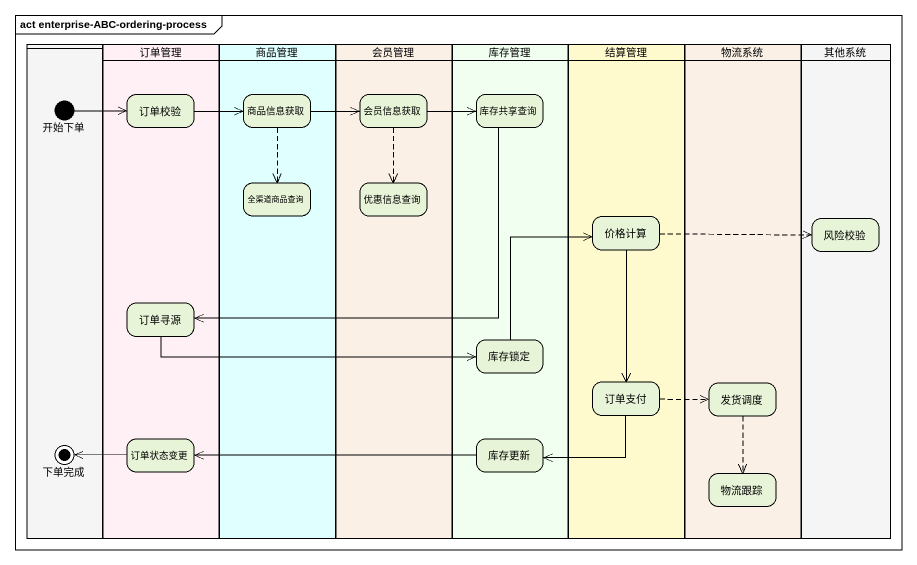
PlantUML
@startuml
mainframe act enterprise-ABC-ordering-process
hide empty description
state " " as lane1 <<partition>> #F5F5F5 {
  state 开始下单 <<start>>
  state 下单完成 <<end>>
}
state 订单管理 <<partition>> #FFF0F5 {
  state 订单校验
  state 订单寻源
  state 订单状态变更
}
state 商品管理 <<partition>> #E0FFFF {
  state 商品信息获取
  state 全渠道商品查询
}
state 会员管理 <<partition>> #FAF0E6 {
  state 会员信息获取
  state 优惠信息查询
}
state 库存管理 <<partition>> #F0FFF0 {
  state 库存共享查询
  state 库存锁定
  state 库存更新
}
state 结算管理 <<partition>> #FFFACD {
  state 价格计算
  state 订单支付
}
state 物流系统 <<partition>> #FAF0E6 {
  state 发货调度
  state 物流跟踪
}
state 其他系统 <<partition>> #F5F5F5 {
  state 风险校验
}
开始下单 -right-> 订单校验
订单校验 -right-> 商品信息获取
商品信息获取 -right-> 会员信息获取
商品信息获取 -[dashed]-> 全渠道商品查询
会员信息获取 -right-> 库存共享查询
会员信息获取 -[dashed]-> 优惠信息查询
库存共享查询 -left-> 订单寻源
价格计算 -right[dashed]-> 风险校验
价格计算 --> 订单支付
订单寻源 -right-> 库存锁定
库存锁定 -up-> 价格计算
订单支付 -right[dashed]-> 发货调度
订单支付 -left-> 库存更新
发货调度 -[dashed]-> 物流跟踪
订单状态变更 -left-> 下单完成
库存更新 -left-> 订单状态变更
@enduml
